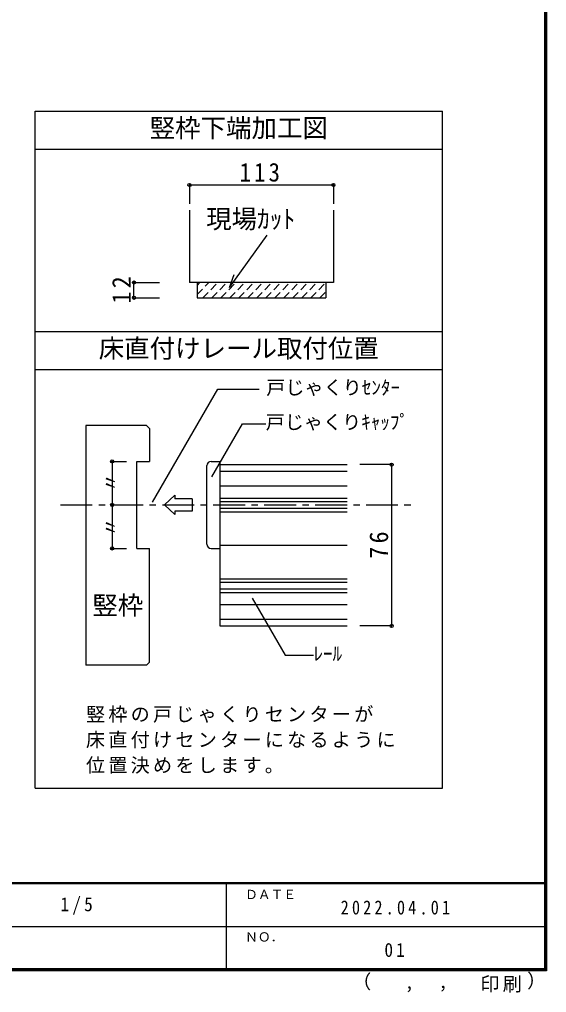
# Model space of a CAD drawing. Units: millimetres, scale not verified, with parts at other scales. Extents: x -973 to 977, y -718 to 696.
# Drawn here: x 563 to 977, y -718 to 46 of the extents above; entities that cross this region are included whole.
import ezdxf
from ezdxf.enums import TextEntityAlignment as Align

# ---------------------------------------------------------------- set-up
doc = ezdxf.new("R2010")
doc.units = ezdxf.units.MM
doc.header["$LTSCALE"] = 5
doc.header["$PDMODE"] = 32
doc.header["$PDSIZE"] = 2.5
doc.linetypes.add('CHAIN1', pattern=[8, 5, -1, 1, -1])
doc.linetypes.add('DASHED1', pattern=[1.8, 1.2, -0.6])
for name, color, linetype in [('0-0_補助線', 4, 'Continuous'), ('0-A_文字', 3, 'Continuous'), ('2-1_通り芯', 4, 'CHAIN1'), ('2-4_枠', 3, 'Continuous'), ('2-7_金物', 4, 'Continuous'), ('2-A_文字', 7, 'Continuous'), ('2-B_寸法', 4, 'Continuous'), ('F-1_枠', 6, 'Continuous'), ('F-A_文字', 7, 'Continuous')]:
    doc.layers.add(name, color=color, linetype=linetype)
doc.styles.add('ＭＳ ゴシック', font='')
doc.styles.get('ＭＳ ゴシック').set_extended_font_data('MS Gothic')

msp = doc.modelspace()

# ---------------------------------------------------------------- linework, layer by layer
at = {"layer": '0-0_補助線'}
for p, q in [((696.243, -83.607), (696.243, -98.485)), ((809.243, -83.607), (696.243, -83.607)), ((809.243, -83.607), (809.243, -98.485)), ((652.685, -160.185), (672.685, -160.185)), ((652.685, -172.185), (652.685, -160.185)), ((652.685, -172.185), (672.685, -172.185))]:
    msp.add_line(p, q, dxfattribs=at)
at = {"layer": '0-0_補助線', "color": 3}
for p, q in [((696.243, -103.389), (696.243, -160.185)), ((702.243, -160.185), (702.243, -172.185)), ((803.243, -160.185), (803.243, -172.185)), ((702.243, -172.185), (803.243, -172.185))]:
    msp.add_line(p, q, dxfattribs=at)
at = {"layer": '0-0_補助線', "color": 7}
for q in [(757.376, -123.017), (731.37, -153.87)]:
    msp.add_line((727.623, -164.177), q, dxfattribs=at)
at = {"layer": '0-0_補助線', "linetype": 'DASHED1'}
for p, q in [((702.243, -162.459), (704.516, -160.185)), ((702.243, -169.53), (711.587, -160.185)), ((706.658, -172.185), (718.658, -160.185)), ((713.729, -172.185), (725.729, -160.185)), ((720.8, -172.185), (732.8, -160.185)), ((727.872, -172.185), (739.872, -160.185)), ((734.943, -172.185), (746.943, -160.185)), ((742.014, -172.185), (754.014, -160.185)), ((749.085, -172.185), (761.085, -160.185)), ((756.156, -172.185), (768.156, -160.185)), ((770.298, -172.185), (782.298, -160.185)), ((777.369, -172.185), (789.369, -160.185)), ((784.44, -172.185), (796.44, -160.185)), ((791.511, -172.185), (803.243, -160.454)), ((763.227, -172.185), (774.743, -160.67)), ((798.582, -172.185), (803.243, -167.525))]:
    msp.add_line(p, q, dxfattribs=at)
at = {"layer": '0-0_補助線', "color": 3}
msp.add_lwpolyline([(809.243, -103.389), (809.243, -160.185), (696.243, -160.185)], dxfattribs=at)
at = {"layer": '0-0_補助線', "color": 7}
for p in [(696.243, -83.607), (809.243, -83.607), (652.685, -160.185), (652.685, -172.185)]:
    msp.add_point(p, dxfattribs=at)
at = {"layer": '0-A_文字'}
for p, q in [((574.986, -557.192), (574.986, -25.5)), ((574.986, -25.5), (894.986, -25.5)), ((894.986, -557.192), (894.986, -25.5)), ((574.986, -55.5), (894.986, -55.5)), ((574.986, -198.604), (894.986, -198.604)), ((574.986, -228.604), (894.986, -228.604)), ((574.986, -557.192), (894.986, -557.192))]:
    msp.add_line(p, q, dxfattribs=at)
at = {"layer": '2-1_通り芯'}
msp.add_line((594.986, -334.862), (874.986, -334.862), dxfattribs=at)
at = {"layer": '2-4_枠'}
for p, q in [((614.986, -272.362), (614.986, -460.695)), ((662.629, -272.362), (614.986, -272.362)), ((664.986, -274.719), (662.629, -272.362)), ((664.986, -274.719), (664.986, -300.695)), ((654.986, -300.695), (664.986, -300.695)), ((654.986, -369.028), (654.986, -300.695)), ((654.986, -369.028), (664.986, -369.028)), ((664.986, -458.338), (664.986, -369.028)), ((662.629, -460.695), (664.986, -458.338)), ((662.629, -460.695), (614.986, -460.695))]:
    msp.add_line(p, q, dxfattribs=at)
at = {"layer": '2-7_金物'}
for p, q in [((709.986, -365.695), (709.986, -304.028)), ((719.986, -308.414), (819.986, -308.414)), ((719.986, -319.862), (819.986, -319.862)), ((676.572, -334.862), (684.855, -327.269)), ((684.855, -327.269), (684.855, -330.03)), ((676.572, -334.862), (684.855, -342.454)), ((698.429, -330.03), (684.855, -330.03)), ((698.429, -330.03), (698.429, -339.693)), ((719.986, -329.481), (819.986, -329.481)), ((684.855, -339.693), (684.855, -342.454)), ((698.429, -339.693), (684.855, -339.693)), ((719.986, -340.243), (819.986, -340.243)), ((713.32, -369.028), (719.986, -369.028)), ((719.986, -392.814), (819.986, -392.814)), ((719.986, -403.576), (819.986, -403.576)), ((719.986, -413.195), (819.986, -413.195)), ((719.986, -424.643), (819.986, -424.643))]:
    msp.add_line(p, q, dxfattribs=at)
at = {"layer": '2-7_金物', "color": 7}
for p, q in [((719.986, -303.195), (719.986, -429.862)), ((719.986, -303.195), (819.986, -303.195)), ((719.986, -332.195), (819.986, -332.195)), ((719.986, -337.528), (819.986, -337.528)), ((719.986, -366.528), (819.986, -366.528)), ((719.986, -395.528), (819.986, -395.528)), ((719.986, -400.862), (819.986, -400.862)), ((719.986, -429.862), (819.986, -429.862))]:
    msp.add_line(p, q, dxfattribs=at)
at = {"layer": '2-7_金物'}
msp.add_lwpolyline([(713.32, -300.695), (719.986, -300.695), (719.986, -369.028)], dxfattribs=at)
for centre, start, end in [((713.32, -304.028), 90, 180), ((713.32, -365.695), 180, 270)]:
    msp.add_arc(centre, 3.333, start, end, dxfattribs=at)
at = {"layer": '2-A_文字'}
for p, q in [((667.287, -332.727), (718.536, -243.961)), ((718.536, -243.961), (750.882, -243.961)), ((713.904, -312.839), (737.99, -271.121)), ((737.99, -271.121), (756.122, -271.121))]:
    msp.add_line(p, q, dxfattribs=at)
msp.add_lwpolyline([(745.481, -408.087), (771.389, -452.961), (793.623, -452.961)], dxfattribs=at)
msp.add_point((635.543, -334.862), dxfattribs=at)
at = {"layer": '2-B_寸法'}
for p, q in [((635.543, -300.695), (635.543, -369.028)), ((635.543, -300.695), (646.932, -300.695)), ((854.986, -303.195), (829.986, -303.195)), ((854.986, -303.195), (854.986, -429.862)), ((635.543, -369.028), (646.932, -369.028)), ((854.986, -429.862), (829.986, -429.862))]:
    msp.add_line(p, q, dxfattribs=at)
at = {"layer": '2-B_寸法', "color": 7}
for p in [(635.543, -300.695), (854.986, -303.195), (635.543, -369.028), (854.986, -429.862)]:
    msp.add_point(p, dxfattribs=at)
at = {"layer": 'F-1_枠'}
for p, q in [((974.986, 695.833), (974.986, -700.833)), ((975.82, 695.833), (975.82, -700.833)), ((976.653, 695.833), (976.653, -700.833)), ((976.653, -631.667), (-973.347, -631.667)), ((976.653, -632.5), (-973.347, -632.5)), ((724.986, -632.5), (724.986, -699.167)), ((1.653, -665.833), (974.986, -665.834)), ((976.653, -699.167), (-973.347, -699.167)), ((976.653, -700), (-973.347, -700)), ((976.653, -700.833), (-973.347, -700.833))]:
    msp.add_line(p, q, dxfattribs=at)

# ---------------------------------------------------------------- texts
at = {"layer": '0-0_補助線', "color": 7, "style": 'ＭＳ ゴシック'}
msp.add_text('現場ｶｯﾄ', height=14.66, dxfattribs=at).set_placement((709.339, -121.973), align=Align.BOTTOM_LEFT)
at = {"layer": '0-0_補助線', "color": 7, "insert": (735.575, -81.107), "char_height": 14.66, "attachment_point": 7, "style": 'ＭＳ ゴシック'}
msp.add_mtext('\\T1.27;\\W0.9;113', dxfattribs=at)
at = {"layer": '0-0_補助線', "color": 7, "insert": (650.185, -176.81), "char_height": 14.66, "attachment_point": 7, "rotation": 90, "style": 'ＭＳ ゴシック'}
msp.add_mtext('\\T1.27;\\W0.95;12', dxfattribs=at)
at = {"layer": '0-A_文字', "color": 7, "style": 'ＭＳ ゴシック'}
for s, p in [('竪枠下端加工図', (664.986, -50.5)), ('床直付けレール取付位置', (624.986, -223.604))]:
    msp.add_text(s, height=14.66, dxfattribs=at).set_placement(p, align=Align.BOTTOM_LEFT)
at = {"layer": '2-A_文字', "style": 'ＭＳ ゴシック'}
for s, height, p in [('戸じゃくりｾﾝﾀｰ', 11, (756.583, -251.461)), ('戸じゃくりｷｬｯﾌﾟ', 11, (756.122, -278.621)), ('竪枠', 14.66, (619.986, -425.426)), ('ﾚｰﾙ', 11, (793.623, -460.461))]:
    msp.add_text(s, height=height, dxfattribs=at).set_placement(p, align=Align.BOTTOM_LEFT)
for p in [(643.043, -324.862), (643.043, -359.862)]:
    msp.add_text('〃', height=11, rotation=90, dxfattribs=at).set_placement(p, align=Align.BOTTOM_LEFT)
at = {"layer": '2-A_文字', "char_height": 11, "attachment_point": 7, "style": 'ＭＳ ゴシック'}
for s, insert in [('\\T1.17;竪枠の戸じゃくりセンターが', (614.986, -506)), ('\\T1.17;床直付けセンターになるように', (614.986, -526)), ('\\T1.17;位置決めをします。', (614.986, -546))]:
    msp.add_mtext(s, dxfattribs=dict(at, insert=insert))
at = {"layer": '2-B_寸法', "color": 7, "insert": (852.486, -377.153), "char_height": 14.66, "attachment_point": 7, "rotation": 90, "style": 'ＭＳ ゴシック'}
msp.add_mtext('\\T1.27;\\W0.95;76', dxfattribs=at)
at = {"layer": 'F-A_文字', "style": 'ＭＳ ゴシック'}
for s, height, p in [('ＤＡＴＥ', 7.331, (739.986, -646.667)), ('ＮＯ．', 7.331, (739.986, -680.001)), ('（', 11, (823.992, -718.052)), ('）', 11, (961.387, -717.355)), (',', 11, (865.199, -718.052)), (',', 11, (891.686, -717.588))]:
    msp.add_text(s, height=height, dxfattribs=at).set_placement(p, align=Align.BOTTOM_LEFT)
at = {"layer": 'F-A_文字', "char_height": 11, "attachment_point": 7, "style": 'ＭＳ ゴシック'}
for s, insert in [('\\T1.38;\\W0.9;1/5', (594.986, -656.667)), ('\\T1.39;\\W0.85;2022.04.01', (814.986, -656.667)), ('\\T1.36;\\W0.9;01', (849.361, -690.001)), ('\\T1.17;印刷', (924.678, -717.82))]:
    msp.add_mtext(s, dxfattribs=dict(at, insert=insert))

doc.saveas('drawing.dxf')
